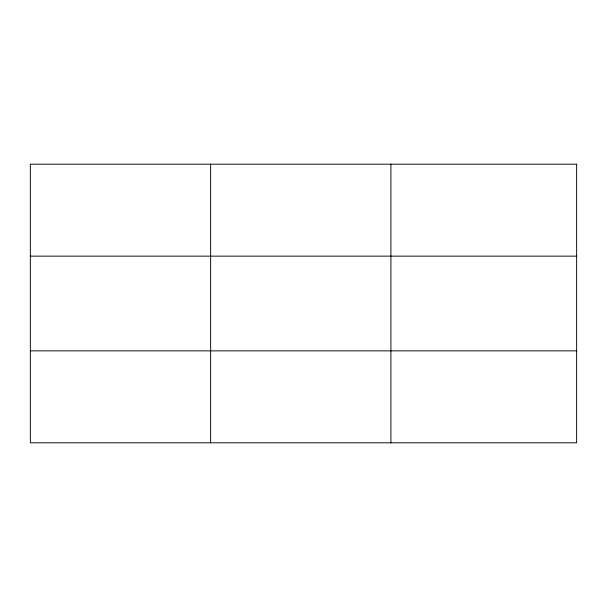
<?xml version="1.0" encoding="UTF-8"?>
<svg xmlns="http://www.w3.org/2000/svg" width="607" height="607" viewBox="0 0 607 607"><rect width="100%" height="100%" fill="white"/><g stroke="black" fill="none" stroke-linecap="round" stroke-linejoin="round"><path stroke-width="0.91" d="M210.629 442.807L210.629 164.194M390.908 442.807L390.908 164.194M30.35 256.139L576.65 256.139M30.35 350.861L576.65 350.861M576.65 164.194L30.35 164.194L30.35 442.807L576.65 442.807L576.65 164.194"/></g></svg>
